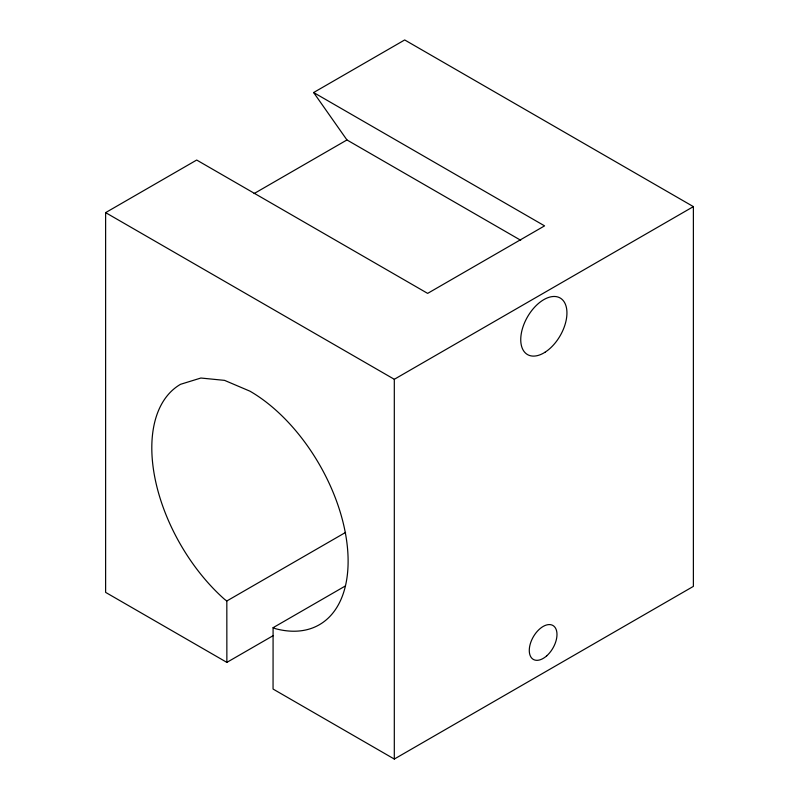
<?xml version="1.0" encoding="UTF-8"?>
<svg xmlns="http://www.w3.org/2000/svg" width="799" height="799" viewBox="0 0 799 799"><rect width="100%" height="100%" fill="white"/><g stroke="black" fill="none" stroke-linecap="round" stroke-linejoin="round"><path stroke-width="1.2" d="M345.438 585.927L273.088 627.694L273.058 689.048L394.307 759.05L693.382 586.376L693.382 206.621L404.693 39.95L313.627 92.534L346.956 139.955L520.708 240.269M273.298 635.575L226.866 662.381L105.618 592.379L105.618 212.624L196.694 160.04L427.645 293.383L544.578 225.867L313.627 92.534M254.082 193.578L346.956 139.955M105.618 212.624L394.307 379.295L693.382 206.621M226.866 662.381L226.826 600.978L345.597 532.414M273.088 627.694L275.365 628.653A138.806 80.14 60 0 0 347.275 545.907A138.806 80.14 60 0 0 249.957 391.18L224.559 380.374L200.889 378.027L180.554 384.299A138.806 80.14 60 0 0 224.559 599.32L226.826 600.978M394.307 379.295L394.307 759.05M546.716 655.839A19.595 11.316 -60 0 0 552.928 625.487A19.595 11.316 -60 0 0 529.747 646.041A19.595 11.316 -60 0 0 546.716 655.839M544.978 352.269A32.659 18.856 -60 0 0 563.245 300.624A32.659 18.856 -60 0 0 523.295 325.972A32.659 18.856 -60 0 0 544.978 352.269"/></g></svg>
